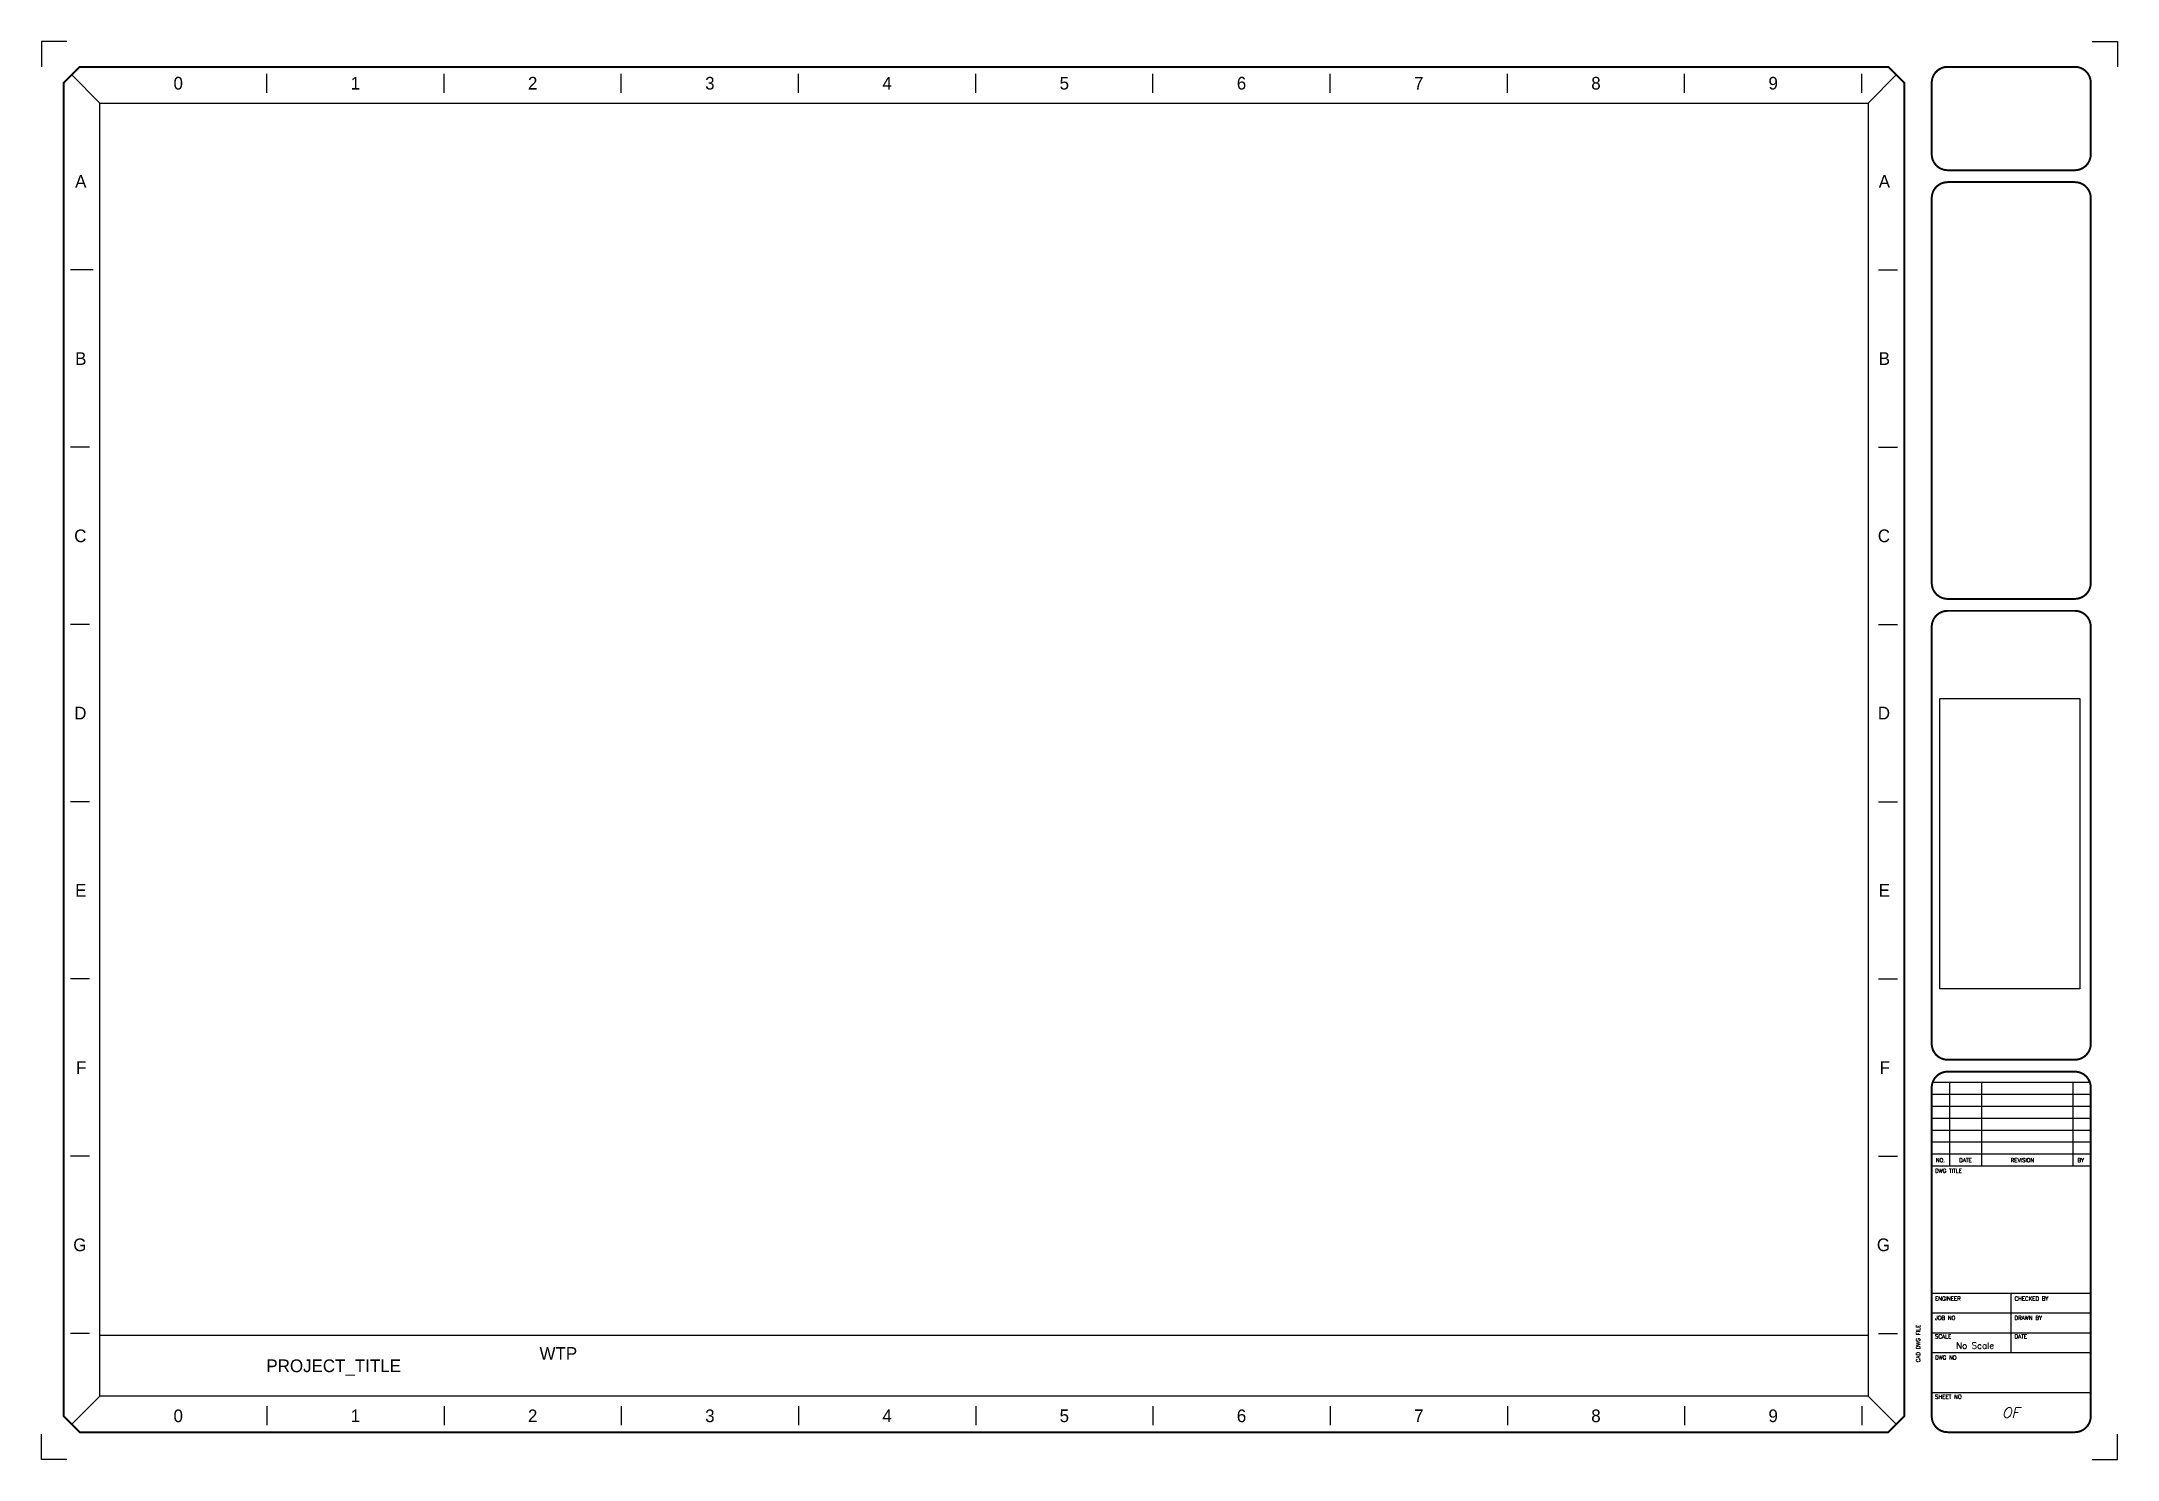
# Model space of a CAD drawing. Extents: x 5 to 415, y 5 to 285.
import ezdxf
from ezdxf.enums import TextEntityAlignment as Align

# ---------------------------------------------------------------- set-up
doc = ezdxf.new("R2010")
doc.units = 0
doc.header["$LTSCALE"] = 10
doc.layers.add('TITLE', color=7, linetype='Continuous')
doc.layers.add('Title blocks', color=7, linetype='Continuous')
doc.styles.add('ITALIC', font='ITALIC')
doc.styles.add('SIMPLEX', font='simplex')
picture_1 = doc.add_image_def('image1.png', size_in_pixel=(1229, 592))

# ---------------------------------------------------------------- blocks, each defined once
blk = doc.blocks.new('TB for WTP Project 2')
for p, q in [((10.96, 278.43), (16.53, 272.86)), ((49.5, 274.89), (49.5, 278.64)), ((84.5, 274.89), (84.5, 278.64)), ((119.5, 274.89), (119.5, 278.64)), ((154.5, 274.89), (154.5, 278.64)), ((189.5, 274.89), (189.5, 278.64)), ((224.5, 274.89), (224.5, 278.64)), ((259.5, 274.89), (259.5, 278.64)), ((294.5, 274.89), (294.5, 278.64)), ((329.5, 274.89), (329.5, 278.64)), ((364.5, 274.89), (364.5, 278.64)), ((371.32, 278.43), (365.75, 272.86)), ((16.53, 272.86), (365.75, 272.86)), ((16.53, 17.53), (16.53, 272.86)), ((365.75, 272.86), (365.75, 17.53)), ((14.5, 239.89), (10.75, 239.89)), ((12.85, 239.89), (11.49, 239.89)), ((15.18, 239.89), (13.82, 239.89)), ((367.79, 239.89), (371.54, 239.89)), ((14.5, 204.89), (10.75, 204.89)), ((367.79, 204.89), (371.54, 204.89)), ((14.5, 169.89), (10.75, 169.89)), ((367.79, 169.89), (371.54, 169.89)), ((14.5, 134.89), (10.75, 134.89)), ((367.79, 134.89), (371.54, 134.89)), ((14.5, 99.89), (10.75, 99.89)), ((367.79, 99.89), (371.54, 99.89)), ((14.5, 64.89), (10.75, 64.89)), ((367.79, 64.89), (371.54, 64.89)), ((14.5, 29.89), (10.75, 29.89)), ((16.53, 29.52), (365.75, 29.52)), ((367.79, 29.89), (371.54, 29.89)), ((10.96, 11.96), (16.53, 17.53)), ((365.75, 17.53), (16.53, 17.53)), ((371.32, 11.96), (365.75, 17.53)), ((49.5, 15.5), (49.5, 11.75)), ((84.5, 15.5), (84.5, 11.75)), ((119.5, 15.5), (119.5, 11.75)), ((154.5, 15.5), (154.5, 11.75)), ((189.5, 15.5), (189.5, 11.75)), ((224.5, 15.5), (224.5, 11.75)), ((259.5, 15.5), (259.5, 11.75)), ((294.5, 15.5), (294.5, 11.75)), ((329.5, 15.5), (329.5, 11.75)), ((364.5, 15.5), (364.5, 11.75))]:
    blk.add_line(p, q)
at = {"layer": 'TITLE'}
for p, q in [((372.89, 276.86), (372.89, 259.33)), ((378.32, 79.49), (409.72, 79.49)), ((381.85, 79.49), (381.85, 63)), ((388.13, 79.49), (388.13, 63)), ((406.19, 79.49), (406.19, 63)), ((378.32, 77.13), (409.72, 77.13)), ((378.32, 74.78), (409.72, 74.78)), ((378.32, 72.42), (409.72, 72.42)), ((378.32, 70.06), (409.72, 70.06)), ((378.32, 67.71), (409.72, 67.71)), ((378.32, 65.35), (409.72, 65.35)), ((378.32, 63), (409.72, 63)), ((372.89, 13.53), (372.89, 37.81)), ((378.32, 37.87), (409.72, 37.87)), ((394.02, 26.1), (394.02, 37.87)), ((378.32, 33.95), (409.72, 33.95)), ((378.32, 30.02), (409.72, 30.02)), ((378.32, 26.1), (409.72, 26.1)), ((378.32, 18.24), (409.72, 18.24))]:
    blk.add_line(p, q, dxfattribs=at)
at = {"layer": 'TITLE', "const_width": 0.392}
blk.add_lwpolyline([(372.89, 13.53), (372.89, 276.86), (369.75, 280), (12.53, 280), (9.39, 276.86), (9.39, 13.53), (12.53, 10.39), (369.75, 10.39)], close=True, dxfattribs=at)
for points in [[(381.46, 280, 0.414214), (378.32, 276.86, 0.414214)], [(409.72, 276.86, 0.414214), (406.58, 280, 0.414214)], [(378.32, 262.73, 0.414214), (381.46, 259.59, 0.414214)], [(406.58, 259.59, 0.414214), (409.72, 262.73, 0.414214)], [(381.46, 257.23, 0.414214), (378.32, 254.09, 0.414214)], [(409.72, 254.09, 0.414214), (406.58, 257.23, 0.414214)], [(378.32, 178.08, 0.414214), (381.46, 174.94, 0.414214)], [(406.58, 174.94, 0.414214), (409.72, 178.08, 0.414214)], [(381.46, 172.58, 0.414214), (378.32, 169.44, 0.414214)], [(409.72, 169.44, 0.414214), (406.58, 172.58, 0.414214)], [(378.32, 87.08, 0.414214), (381.46, 83.94, 0.414214)], [(406.58, 83.94, 0.414214), (409.72, 87.08, 0.414214)], [(381.46, 81.58, 0.414214), (378.32, 78.44, 0.414214)], [(409.72, 78.44, 0.414214), (406.58, 81.58, 0.414214)], [(378.32, 13.53, 0.414214), (381.46, 10.39, 0.414214)], [(406.58, 10.39, 0.414214), (409.72, 13.53, 0.414214)]]:
    blk.add_lwpolyline(points, format="xyb", dxfattribs=at)
for points in [[(406.58, 280), (381.46, 280)], [(378.32, 276.86), (378.32, 262.73)], [(409.72, 276.86), (409.72, 262.73)], [(406.58, 259.59), (381.46, 259.59)], [(378.32, 254.09), (378.32, 178.08)], [(406.58, 257.23), (381.46, 257.23)], [(409.72, 254.09), (409.72, 178.08)], [(381.46, 174.94), (406.58, 174.94)], [(381.46, 172.58), (406.58, 172.58)], [(381.46, 83.94), (406.58, 83.94)], [(378.32, 78.44), (378.32, 13.53)], [(381.46, 81.58), (406.58, 81.58)], [(409.72, 78.44), (409.72, 13.53)], [(381.46, 10.39), (406.58, 10.39)]]:
    blk.add_lwpolyline(points, dxfattribs=at)
at = {"layer": 'TITLE', "color": 7, "const_width": 0.392}
for points in [[(378.32, 169.44), (378.32, 87.08)], [(409.72, 169.44), (409.72, 87.08)]]:
    blk.add_lwpolyline(points, dxfattribs=at)
at = {"layer": 'Title blocks'}
for points in [[(10, 285), (5, 285), (5, 280)], [(410, 285), (415, 285), (415, 280)], [(10, 5), (5, 5), (5, 10)], [(410, 5), (415, 5), (415, 10)]]:
    blk.add_lwpolyline(points, dxfattribs=at)
for s, p in [('0', (32, 275.52)), ('1', (67, 275.52)), ('2', (102, 275.52)), ('3', (137, 275.52)), ('4', (172, 275.52)), ('5', (207, 275.52)), ('6', (242, 275.52)), ('7', (277, 275.52)), ('8', (312, 275.52)), ('9', (347, 275.52)), ('0', (32, 12.37)), ('1', (67, 12.37)), ('2', (102, 12.37)), ('3', (137, 12.37)), ('4', (172, 12.37)), ('5', (207, 12.37)), ('6', (242, 12.37)), ('7', (277, 12.37)), ('8', (312, 12.37)), ('9', (347, 12.37))]:
    blk.add_text(s, height=2.5).set_placement(p, align=Align.CENTER)
for s, p in [('A', (13.87, 257.39)), ('A', (370.08, 257.39)), ('B', (13.87, 222.39)), ('B', (370.08, 222.39)), ('C', (13.87, 187.39)), ('C', (370.08, 187.39)), ('D', (13.87, 152.39)), ('D', (370.08, 152.39)), ('E', (13.87, 117.39)), ('E', (370.08, 117.39)), ('F', (13.87, 82.39)), ('F', (370.08, 82.39)), ('G', (13.87, 47.39)), ('G', (370.08, 47.39))]:
    blk.add_text(s, height=2.5).set_placement(p, align=Align.MIDDLE_RIGHT)
for tag, p in [('PROJECT_TITLE', (49.42, 22.25)), ('VALUE', (103.36, 24.69))]:
    blk.add_attdef(tag, p, '', height=2.5)
at = {"layer": 'TITLE', "color": 1, "style": 'SIMPLEX'}
for s, p in [('DWG TITLE', (378.97, 61.62)), ('ENGINEER', (378.97, 36.37)), ('CHECKED BY', (394.67, 36.37)), ('JOB NO', (378.97, 32.57)), ('DRAWN BY', (394.67, 32.57)), ('SCALE', (378.97, 28.91)), ('DATE', (394.67, 28.91)), ('DWG NO', (378.97, 24.72)), ('SHEET NO', (378.97, 17))]:
    blk.add_text(s, height=0.785, dxfattribs=at).set_placement(p)
at = {"layer": 'TITLE', "color": 1}
for s, height, style, p in [('NO.', 0.785, 'SIMPLEX', (380.02, 64.11)), ('DATE', 0.785, 'SIMPLEX', (384.99, 64.11)), ('REVISION', 0.785, 'SIMPLEX', (396.24, 64.11)), ('BY', 0.785, 'SIMPLEX', (407.76, 64.11)), ('OF', 2, 'ITALIC', (393.89, 14.25))]:
    blk.add_text(s, height=height, dxfattribs=dict(at, style=style)).set_placement(p, align=Align.MIDDLE)
at = {"layer": 'TITLE', "color": 1, "style": 'SIMPLEX'}
blk.add_text('CAD DWG FILE', height=0.7852, rotation=90, dxfattribs=at).set_placement((376.02, 24.2))
at = {"layer": 'TITLE', "color": 1, "style": 'ITALIC'}
for tag, height, p in [('TITLE#1', 1.5, (393.23, 52.79)), ('TITLE#2', 1.5, (393.23, 50.25)), ('TITLE#3', 1.5, (393.23, 47.71)), ('TITLE#4', 1.5, (393.23, 45.16)), ('DWG#', 2, (393.23, 20.38))]:
    blk.add_attdef(tag, text='', height=height, dxfattribs=at).set_placement(p, align=Align.CENTER)
at = {"layer": 'TITLE', "color": 1, "style": 'SIMPLEX'}
blk.add_attdef('CAD#', (376.32, 34.6), '', height=1.25, rotation=90, dxfattribs=at)
at = {"layer": 'TITLE', "color": 1}
for tag, p, height, style in [('ENGINEER', (381.68, 34.6), 1.25, 'ITALIC'), ('CHKDBY', (396.6, 34.6), 1.25, 'ITALIC'), ('JOB#', (384.53, 30.65), 1.25, 'SIMPLEX'), ('DRAWNBY', (397.48, 30.65), 1.25, 'ITALIC'), ('SCALE', (383.14, 26.88), 1.25, 'SIMPLEX'), ('DATE', (396.4, 26.88), 1.25, 'SIMPLEX'), ('SHTS', (397.95, 13.15), 2, 'ITALIC')]:
    blk.add_attdef(tag, p, '', height=height, dxfattribs=dict(at, style=style))
at = {"layer": 'TITLE', "color": 1, "style": 'ITALIC'}
blk.add_attdef('SH#', text='', height=2, dxfattribs=at).set_placement((389.77, 13.15), align=Align.RIGHT)
at = {"layer": 'TITLE', "color": 7, "flags": 9}
blk.add_attdef('WD_TB', (381.46, 10.39), '', height=1.57, dxfattribs=at)
image = blk.add_image(picture_1, insert=(407.56, 97.92), size_in_units=(57.36, 27.63), rotation=90)
image.dxf.flags = 15

msp = doc.modelspace()

# ---------------------------------------------------------------- block references
msp.add_blockref('TB for WTP Project 2', (0, 0)).add_auto_attribs({'SCALE': 'No Scale', 'PROJECT_TITLE': 'PROJECT_TITLE', 'VALUE': 'WTP'})

doc.saveas('drawing.dxf')
